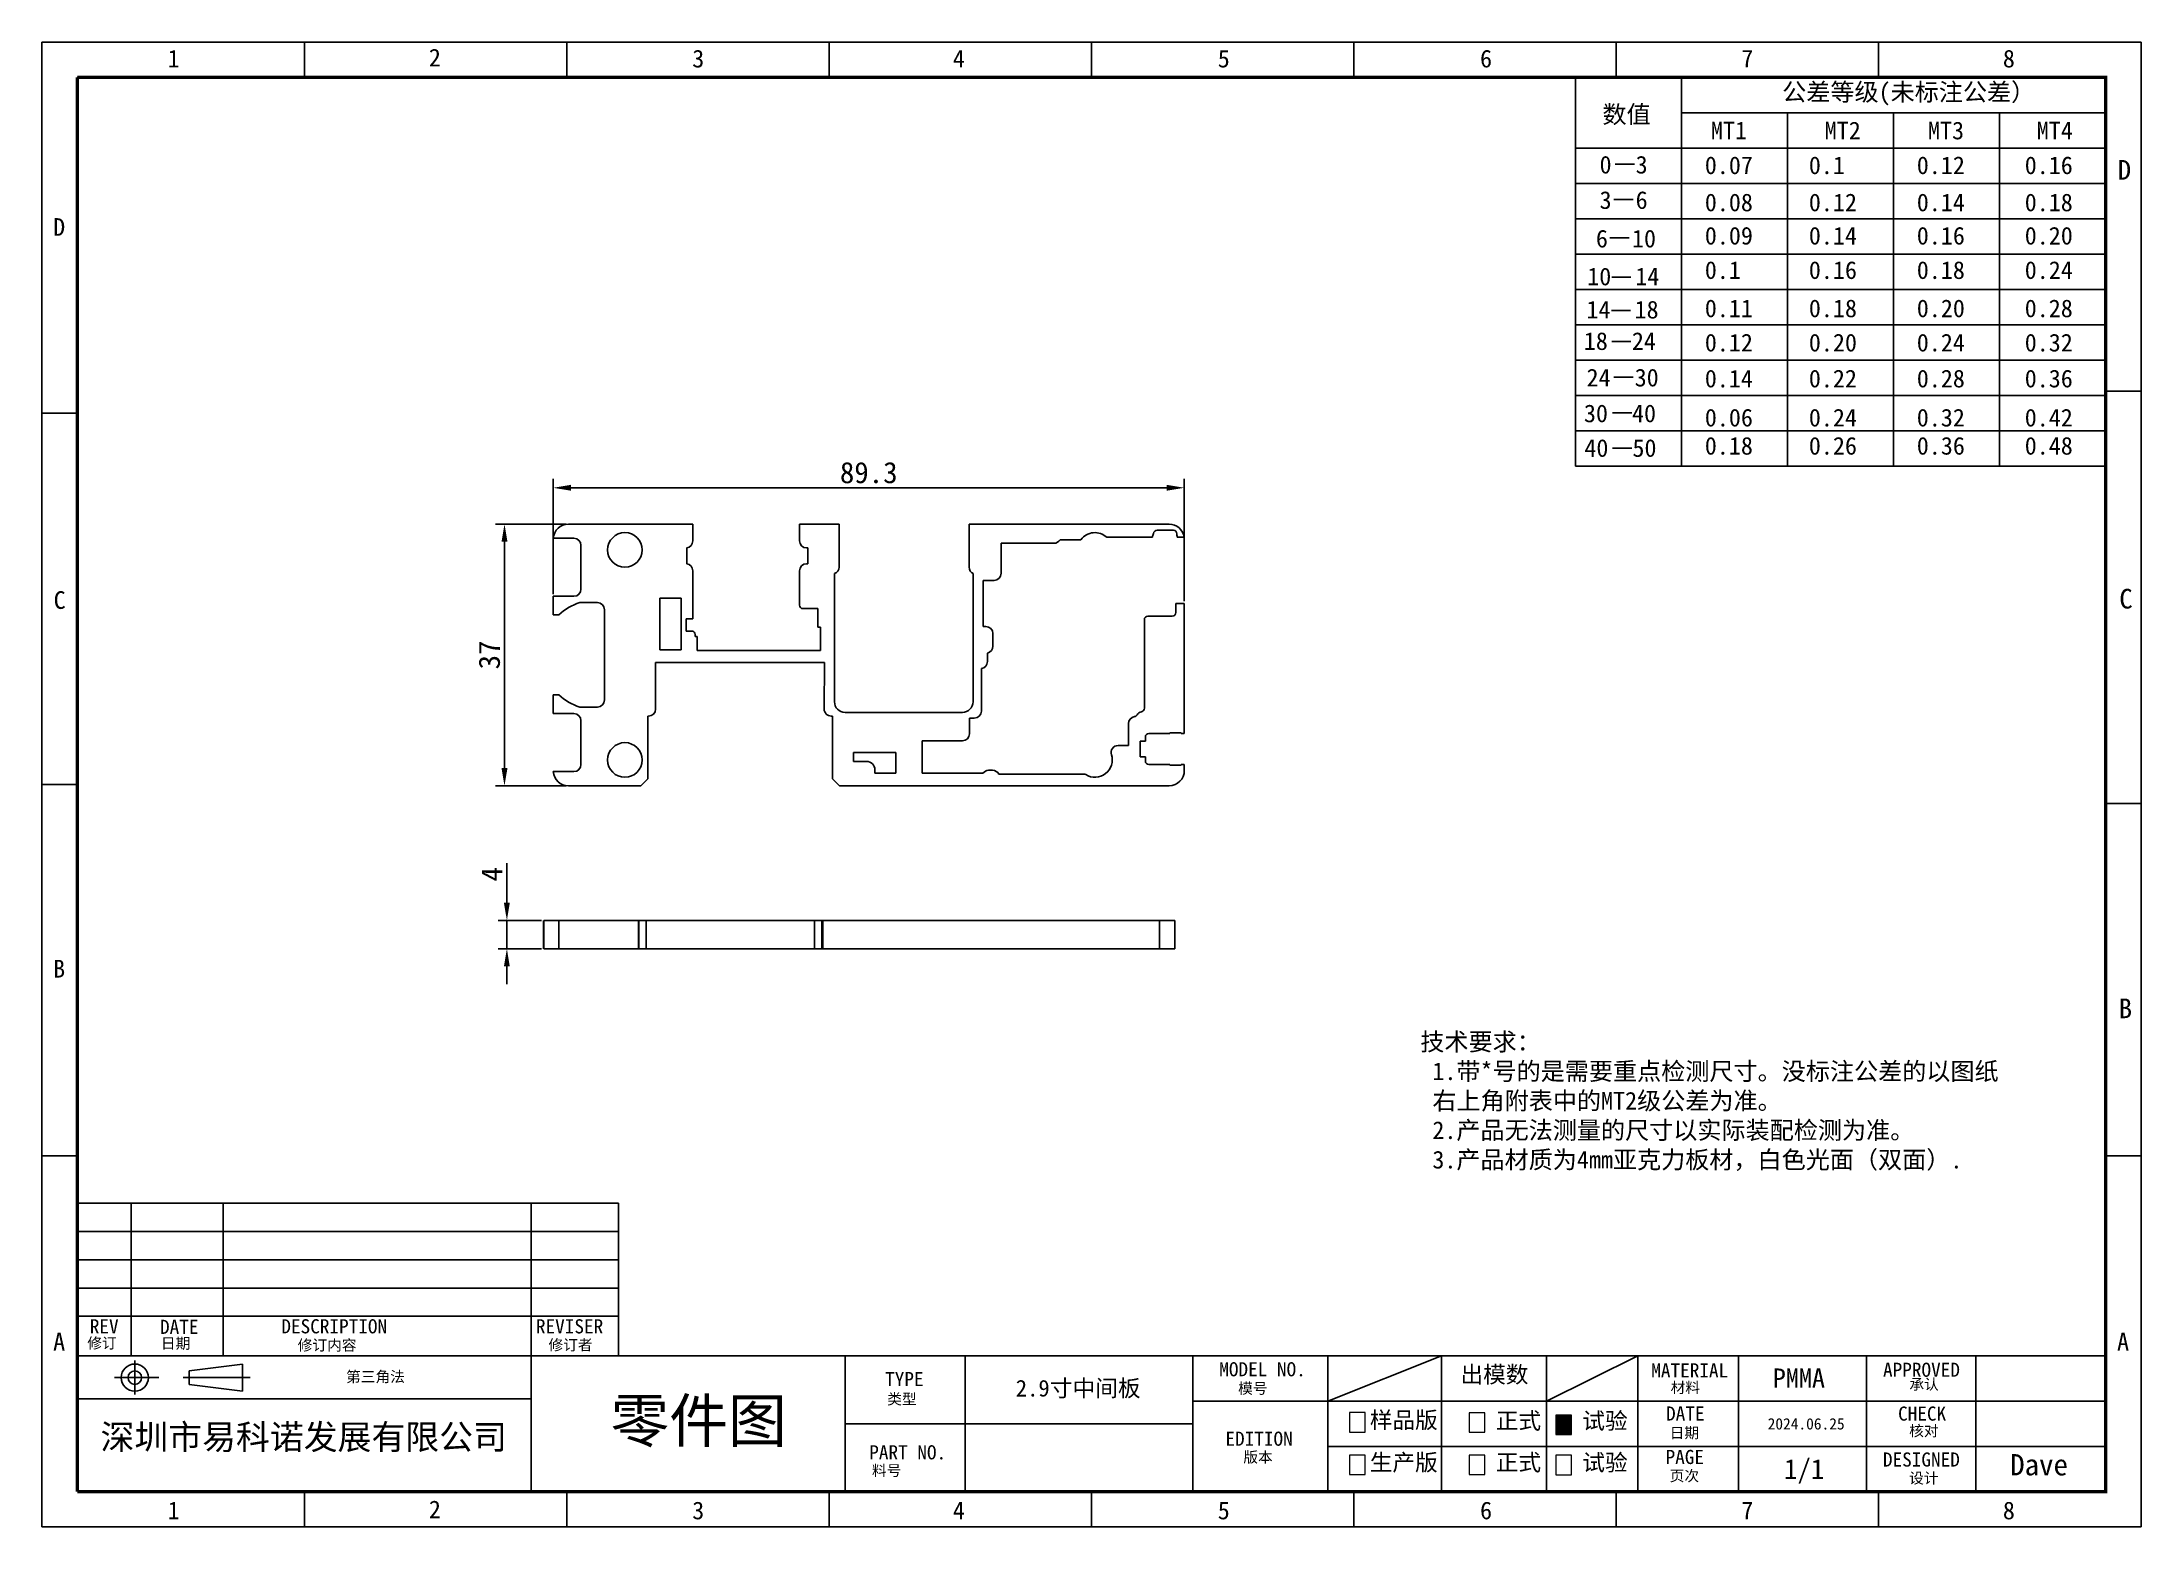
# Model space of a CAD drawing. Header units: millimetres. Extents: x 17383 to 17680, y 29540 to 29750.
import ezdxf
from ezdxf.enums import TextEntityAlignment as Align

# ---------------------------------------------------------------- set-up
doc = ezdxf.new("R2010")
doc.units = ezdxf.units.MM
doc.header["$PDMODE"] = 2
doc.layers.add('dim', color=3, linetype='Continuous')
doc.layers.add('title bar', color=7, linetype='Continuous')
doc.styles.get("Standard").update_dxf_attribs({"font": ''})
doc.styles.add('style3', font='')
doc.styles.add('宝明', font='')
doc.styles.get('Standard').set_extended_font_data('SimSun')
doc.styles.get('style3').set_extended_font_data('SimSun')
doc.styles.get('宝明').set_extended_font_data('SimHei')
doc.dimstyles.new('ISO-25', dxfattribs={"dimtxt": 3, "dimasz": 2.5, "dimexe": 1.25, "dimexo": 0.3, "dimtad": 1, "dimdsep": 46, "dimtxsty": 'Standard', "dimcen": 2.5, "dimclrd": 5, "dimclre": 5, "dimadec": 0, "dimazin": 0, "dimtfac": 1, "dimtmove": 0, "dimatfit": 3, "dimfxl": 1, "dimarcsym": 0})

# ---------------------------------------------------------------- blocks, each defined once
blk = doc.blocks.new('*D6')
at = {"color": 5, "lineweight": -2}
for p, q in [((17449.22, 29627.88), (17449.22, 29633.47)), ((17454.12, 29625.38), (17447.97, 29625.38)), ((17449.22, 29621.38), (17449.22, 29625.38)), ((17454.12, 29621.38), (17447.97, 29621.38)), ((17449.22, 29618.88), (17449.22, 29616.38))]:
    blk.add_line(p, q, dxfattribs=at)
at = {"color": 5}
for points in [[(17448.8, 29627.88), (17449.63, 29627.88), (17449.22, 29625.38)], [(17448.8, 29618.88), (17449.63, 29618.88), (17449.22, 29621.38)]]:
    blk.add_solid(points, dxfattribs=at)
at = {"layer": 'Defpoints', "color": 0}
for p in [(17449.22, 29625.38), (17454.42, 29625.38), (17454.42, 29621.38)]:
    blk.add_point(p, dxfattribs=at)
at = {"color": 0, "insert": (17447.09, 29631.92), "char_height": 3, "attachment_point": 5, "rotation": 90}
blk.add_mtext('4', dxfattribs=at)
blk = doc.blocks.new('*D12')
at = {"color": 5, "lineweight": -2}
for p, q in [((17455.77, 29671.53), (17455.77, 29687.82)), ((17458.27, 29686.57), (17542.57, 29686.57)), ((17545.07, 29670.53), (17545.07, 29687.82))]:
    blk.add_line(p, q, dxfattribs=at)
at = {"color": 5}
for points in [[(17458.27, 29686.99), (17458.27, 29686.16), (17455.77, 29686.57)], [(17542.57, 29686.99), (17542.57, 29686.16), (17545.07, 29686.57)]]:
    blk.add_solid(points, dxfattribs=at)
at = {"layer": 'Defpoints', "color": 0}
for p in [(17545.07, 29686.57), (17455.77, 29671.23), (17545.07, 29670.23)]:
    blk.add_point(p, dxfattribs=at)
at = {"color": 0, "insert": (17500.42, 29688.7), "char_height": 3, "attachment_point": 5}
blk.add_mtext('89.3', dxfattribs=at)
blk = doc.blocks.new('*D13')
at = {"color": 5, "lineweight": -2}
for p, q in [((17457.62, 29681.43), (17447.63, 29681.43)), ((17448.88, 29678.93), (17448.88, 29646.93)), ((17457.62, 29644.43), (17447.63, 29644.43))]:
    blk.add_line(p, q, dxfattribs=at)
at = {"color": 5}
for points in [[(17448.46, 29678.93), (17449.3, 29678.93), (17448.88, 29681.43)], [(17448.46, 29646.93), (17449.3, 29646.93), (17448.88, 29644.43)]]:
    blk.add_solid(points, dxfattribs=at)
at = {"layer": 'Defpoints', "color": 0}
for p in [(17457.92, 29681.43), (17448.88, 29644.43), (17457.92, 29644.43)]:
    blk.add_point(p, dxfattribs=at)
at = {"color": 0, "insert": (17446.75, 29662.93), "char_height": 3, "attachment_point": 5, "rotation": 90}
blk.add_mtext('37', dxfattribs=at)

msp = doc.modelspace()

# ---------------------------------------------------------------- hatches: boundary and pattern name
msp.add_hatch(color=256).paths.add_polyline_path([(17597.636, 29552.678), (17599.874, 29552.678), (17599.874, 29555.45), (17597.636, 29555.45)])

# ---------------------------------------------------------------- linework, layer by layer
for p, q in [((17600.436, 29689.612), (17600.436, 29744.612)), ((17615.436, 29689.612), (17615.436, 29744.612)), ((17675.436, 29739.612), (17615.436, 29739.612)), ((17630.436, 29689.612), (17630.436, 29739.612)), ((17645.436, 29689.612), (17645.436, 29739.612)), ((17660.436, 29689.612), (17660.436, 29739.612)), ((17675.436, 29734.612), (17600.436, 29734.612)), ((17675.436, 29729.612), (17600.436, 29729.612)), ((17606.038, 29732.33), (17608.766, 29732.33)), ((17605.841, 29727.326), (17608.569, 29727.326)), ((17675.436, 29724.612), (17600.436, 29724.612)), ((17605.299, 29721.934), (17608.026, 29721.934)), ((17675.436, 29719.612), (17600.436, 29719.612)), ((17605.544, 29716.357), (17608.272, 29716.357)), ((17675.436, 29714.612), (17600.436, 29714.612)), ((17675.436, 29709.612), (17600.436, 29709.612)), ((17605.497, 29711.621), (17608.225, 29711.621)), ((17605.544, 29707.279), (17608.272, 29707.279)), ((17675.436, 29704.612), (17600.436, 29704.612)), ((17605.856, 29702.192), (17608.583, 29702.192)), ((17675.436, 29699.612), (17600.436, 29699.612)), ((17605.659, 29697.17), (17608.387, 29697.17)), ((17675.436, 29694.612), (17600.436, 29694.612)), ((17605.641, 29692.163), (17608.368, 29692.163)), ((17675.436, 29689.612), (17600.436, 29689.612))]:
    msp.add_line(p, q)
at = {"color": 7, "linetype": 'Continuous'}
for p, q in [((17455.775, 29679.431), (17458.703, 29679.431)), ((17457.92, 29681.431), (17475.52, 29681.431)), ((17475.52, 29681.431), (17475.52, 29679.058)), ((17490.62, 29681.431), (17490.62, 29679.068)), ((17490.62, 29681.431), (17496.22, 29681.431)), ((17496.22, 29681.431), (17496.22, 29675.367)), ((17514.62, 29681.431), (17514.62, 29675.325)), ((17514.62, 29681.431), (17542.92, 29681.431)), ((17527.488, 29679.229), (17530.443, 29679.229)), ((17534.092, 29679.571), (17540.57, 29679.571)), ((17541.219, 29680.571), (17543.52, 29680.571)), ((17544.02, 29680.071), (17544.02, 29679.883)), ((17545.05, 29679.571), (17544.07, 29679.571)), ((17459.703, 29678.431), (17459.703, 29672.231)), ((17474.66, 29675.836), (17474.66, 29678.068)), ((17491.62, 29678.068), (17491.784, 29678.068)), ((17491.784, 29678.068), (17491.784, 29675.836)), ((17519.152, 29678.729), (17526.622, 29678.729)), ((17519.152, 29674.484), (17519.152, 29678.729)), ((17475.52, 29668.041), (17475.52, 29674.846)), ((17490.62, 29674.836), (17490.62, 29669.981)), ((17491.784, 29675.836), (17491.62, 29675.836)), ((17495.572, 29656.309), (17495.572, 29674.431)), ((17515.172, 29674.431), (17515.172, 29656.309)), ((17516.597, 29673.484), (17518.152, 29673.484)), ((17516.597, 29666.949), (17516.597, 29673.484)), ((17455.77, 29668.591), (17455.77, 29671.231)), ((17455.77, 29671.231), (17458.703, 29671.231)), ((17459.532, 29670.333), (17462.032, 29670.333)), ((17470.861, 29663.673), (17470.861, 29670.956)), ((17470.861, 29670.956), (17473.855, 29670.956)), ((17473.855, 29670.956), (17473.855, 29663.673)), ((17545.07, 29670.231), (17543.87, 29670.231)), ((17543.87, 29670.231), (17543.87, 29668.931)), ((17545.07, 29670.231), (17545.07, 29651.827)), ((17455.77, 29668.591), (17456.57, 29668.591)), ((17463.032, 29669.333), (17463.032, 29656.564)), ((17474.568, 29666.317), (17474.568, 29668.041)), ((17474.568, 29668.041), (17475.52, 29668.041)), ((17491.12, 29669.481), (17493.217, 29669.481)), ((17493.217, 29669.481), (17493.217, 29666.881)), ((17539.42, 29667.931), (17539.42, 29655.396)), ((17543.37, 29668.431), (17539.92, 29668.431)), ((17475.368, 29666.317), (17474.568, 29666.317)), ((17475.868, 29665.564), (17475.868, 29665.817)), ((17476.165, 29665.564), (17475.868, 29665.564)), ((17476.165, 29663.564), (17476.165, 29665.564)), ((17493.217, 29666.881), (17493.6, 29666.881)), ((17493.6, 29666.881), (17493.6, 29663.564)), ((17516.997, 29666.949), (17516.597, 29666.949)), ((17517.997, 29664.166), (17517.997, 29665.949)), ((17470.262, 29655.281), (17470.262, 29661.859)), ((17470.262, 29661.859), (17494.154, 29661.859)), ((17473.855, 29663.673), (17470.861, 29663.673)), ((17493.6, 29663.564), (17476.165, 29663.564)), ((17494.154, 29661.859), (17494.112, 29655.288)), ((17517.212, 29662.004), (17517.212, 29663.189)), ((17516.352, 29654.986), (17516.352, 29661.014)), ((17455.77, 29654.631), (17455.77, 29657.306)), ((17455.77, 29657.306), (17456.57, 29657.306)), ((17462.032, 29655.564), (17459.532, 29655.564)), ((17455.77, 29654.631), (17458.703, 29654.631)), ((17459.703, 29653.631), (17459.703, 29647.431)), ((17469.17, 29645.431), (17469.17, 29654.281)), ((17469.17, 29654.281), (17469.262, 29654.281)), ((17495.112, 29654.281), (17495.27, 29654.281)), ((17495.27, 29645.431), (17495.27, 29654.281)), ((17513.672, 29654.809), (17497.072, 29654.809)), ((17514.677, 29653.986), (17515.352, 29653.986)), ((17514.677, 29651.781), (17514.677, 29653.986)), ((17537.172, 29653.219), (17537.172, 29650.129)), ((17507.97, 29650.781), (17513.677, 29650.781)), ((17507.97, 29646.204), (17507.97, 29650.781)), ((17537.172, 29650.129), (17535.707, 29650.129)), ((17538.812, 29650.731), (17539.562, 29650.731)), ((17538.812, 29648.531), (17538.812, 29650.731)), ((17539.562, 29650.731), (17539.562, 29651.327)), ((17540.062, 29651.827), (17543.012, 29651.827)), ((17543.012, 29651.929), (17544.612, 29651.929)), ((17543.012, 29651.827), (17543.012, 29651.929)), ((17544.612, 29651.929), (17544.612, 29651.827)), ((17545.07, 29651.827), (17544.612, 29651.827)), ((17455.775, 29646.431), (17458.703, 29646.431)), ((17498.285, 29649.144), (17504.229, 29649.144)), ((17498.285, 29647.874), (17498.285, 29649.144)), ((17500.088, 29647.874), (17498.285, 29647.874)), ((17501.288, 29646.204), (17501.288, 29646.674)), ((17504.229, 29649.144), (17504.229, 29646.204)), ((17517.935, 29646.619), (17517.381, 29646.619)), ((17539.562, 29648.531), (17538.812, 29648.531)), ((17539.562, 29647.931), (17539.562, 29648.531)), ((17543.012, 29647.431), (17540.062, 29647.431)), ((17543.012, 29647.329), (17543.012, 29647.431)), ((17544.612, 29647.329), (17543.012, 29647.329)), ((17545.07, 29647.431), (17544.612, 29647.431)), ((17544.612, 29647.431), (17544.612, 29647.329)), ((17545.07, 29647.431), (17545.07, 29646.581)), ((17468.17, 29644.431), (17457.92, 29644.431)), ((17468.17, 29644.431), (17469.17, 29645.431)), ((17495.27, 29645.431), (17496.27, 29644.431)), ((17542.92, 29644.431), (17496.27, 29644.431)), ((17504.229, 29646.204), (17501.288, 29646.204)), ((17516.57, 29646.204), (17507.97, 29646.204)), ((17530.854, 29646.081), (17518.822, 29646.081)), ((17454.418, 29625.378), (17454.418, 29621.378)), ((17454.423, 29625.378), (17454.423, 29621.378)), ((17454.423, 29625.378), (17543.718, 29625.378)), ((17467.818, 29625.378), (17467.818, 29621.378)), ((17468.91, 29625.378), (17468.91, 29621.378)), ((17492.76, 29625.378), (17492.76, 29621.378)), ((17493.918, 29625.378), (17493.918, 29621.378)), ((17543.718, 29625.378), (17543.718, 29621.378)), ((17454.423, 29621.378), (17543.718, 29621.378))]:
    msp.add_line(p, q, dxfattribs=at)
at = {"color": 9, "linetype": 'Continuous'}
for p, q in [((17456.568, 29625.378), (17456.568, 29621.378)), ((17467.91, 29625.378), (17467.91, 29621.378)), ((17493.76, 29625.378), (17493.76, 29621.378)), ((17541.568, 29625.378), (17541.568, 29621.378))]:
    msp.add_line(p, q, dxfattribs=at)
at = {"color": 1}
for p, q in [((17565.4, 29557.413), (17581.474, 29563.813)), ((17596.338, 29557.413), (17609.246, 29563.813))]:
    msp.add_line(p, q, dxfattribs=at)
at = {"color": 7}
for p, q in [((17581.474, 29557.413), (17581.474, 29563.813)), ((17581.474, 29557.413), (17581.474, 29544.613)), ((17596.338, 29557.413), (17596.338, 29544.613)), ((17609.246, 29551.013), (17565.4, 29551.013))]:
    msp.add_line(p, q, dxfattribs=at)
at = {"color": 7, "linetype": 'Continuous'}
for centre in [(17465.92, 29677.781), (17465.92, 29648.081)]:
    msp.add_circle(centre, 2.45, dxfattribs=at)
for centre, radius, start, end in [((17457.92, 29679.281), 2.15, 90, 175.99937), ((17458.703, 29678.431), 1, 0, 90), ((17474.52, 29679.058), 1, 278.04614, 0), ((17491.62, 29679.068), 1, 180, 270), ((17526.622, 29679.729), 1, 270, 330), ((17532.42, 29677.781), 2.45, 46.93775, 143.77055), ((17541.57, 29679.571), 1, 148.21167, 180), ((17541.219, 29680.071), 0.5, 90, 176.92946), ((17542.92, 29679.281), 2.15, 7.7519, 90), ((17543.52, 29680.071), 0.5, 0, 90), ((17543.07, 29679.571), 1, 0, 18.19487), ((17474.52, 29674.846), 1, 0, 81.95386), ((17491.62, 29674.836), 1, 90, 180), ((17495.22, 29675.367), 1, 290.60969, 0), ((17515.62, 29675.325), 1, 180, 243.38456), ((17518.152, 29674.484), 1, 270, 0), ((17461.883, 29662.949), 7.75, 107.65903, 133.2785), ((17458.703, 29672.231), 1, 270, 0), ((17462.032, 29669.333), 1, 0, 90), ((17491.12, 29669.981), 0.5, 180, 270), ((17539.92, 29667.931), 0.5, 90, 180), ((17543.37, 29668.931), 0.5, 270, 0), ((17475.368, 29665.817), 0.5, 0, 90), ((17516.997, 29665.949), 1, 0, 90), ((17516.212, 29662.004), 1, 278.04785, 0), ((17516.997, 29664.166), 1, 282.41553, 0), ((17461.883, 29662.949), 7.75, 226.7215, 252.34097), ((17462.032, 29656.564), 1, 270, 0), ((17497.072, 29656.309), 1.5, 180, 270), ((17513.672, 29656.309), 1.5, 270, 0), ((17538.92, 29655.396), 0.5, 282.30332, 0), ((17458.703, 29653.631), 1, 0, 90), ((17469.262, 29655.281), 1, 270, 0), ((17495.112, 29655.281), 1, 179.63021, 270), ((17515.352, 29654.986), 1, 270, 0), ((17538.172, 29653.219), 1, 98.37397, 180), ((17537.953, 29654.703), 0.5, 278.37397, 329.02447), ((17539.239, 29653.931), 1, 102.30332, 149.02447), ((17513.677, 29651.781), 1, 270, 0), ((17535.707, 29649.129), 1, 90, 197.68407), ((17540.062, 29651.327), 0.5, 90, 180), ((17457.92, 29646.581), 2.15, 184.00063, 270), ((17458.703, 29647.431), 1, 270, 0), ((17500.088, 29646.674), 1.2, 0, 90), ((17517.381, 29645.619), 1, 90, 144.19701), ((17517.935, 29645.619), 1, 27.51624, 90), ((17532.42, 29648.081), 2.45, 237.93621, 17.68407), ((17540.062, 29647.931), 0.5, 180, 270), ((17542.92, 29646.581), 2.15, 270, 0), ((17530.854, 29645.581), 0.5, 57.93621, 90)]:
    msp.add_arc(centre, radius, start, end, dxfattribs=at)
at = {"layer": 'dim', "color": 0, "lineweight": 18}
for points in [[(17568.428, 29553.01), (17570.673, 29553.01), (17570.673, 29555.782), (17568.428, 29555.782)], [(17585.373, 29553.008), (17587.61, 29553.008), (17587.61, 29555.78), (17585.373, 29555.78)], [(17597.636, 29552.678), (17599.874, 29552.678), (17599.874, 29555.45), (17597.636, 29555.45)], [(17568.428, 29547.017), (17570.673, 29547.017), (17570.673, 29549.788), (17568.428, 29549.788)], [(17585.373, 29547.017), (17587.61, 29547.017), (17587.61, 29549.788), (17585.373, 29549.788)], [(17597.636, 29547.004), (17599.874, 29547.004), (17599.874, 29549.775), (17597.636, 29549.775)]]:
    msp.add_lwpolyline(points, close=True, dxfattribs=at)
at = {"layer": 'title bar', "color": 0}
for p, q in [((17383.438, 29539.613), (17383.438, 29749.612)), ((17383.438, 29749.612), (17680.436, 29749.612)), ((17420.563, 29749.612), (17420.563, 29744.612)), ((17457.688, 29749.612), (17457.688, 29744.612)), ((17494.812, 29749.612), (17494.812, 29744.612)), ((17531.937, 29749.612), (17531.937, 29744.612)), ((17569.062, 29749.612), (17569.062, 29744.612)), ((17606.187, 29749.612), (17606.187, 29744.612)), ((17643.312, 29749.612), (17643.312, 29744.612)), ((17680.436, 29749.612), (17680.436, 29539.613)), ((17388.438, 29744.612), (17675.436, 29744.612)), ((17675.436, 29744.612), (17675.436, 29544.613)), ((17675.497, 29700.236), (17680.436, 29700.236)), ((17383.438, 29697.112), (17388.438, 29697.112)), ((17383.438, 29644.612), (17388.438, 29644.612)), ((17675.497, 29641.903), (17680.436, 29641.903)), ((17383.438, 29592.113), (17388.438, 29592.113)), ((17675.436, 29592.113), (17680.436, 29592.113)), ((17388.438, 29585.409), (17464.988, 29585.409)), ((17396.054, 29585.409), (17396.054, 29563.813)), ((17409.054, 29585.409), (17409.054, 29563.813)), ((17452.659, 29585.409), (17452.659, 29563.813)), ((17464.988, 29585.409), (17464.988, 29563.813)), ((17388.438, 29581.409), (17464.988, 29581.409)), ((17388.438, 29581.409), (17464.988, 29581.409)), ((17388.438, 29577.409), (17464.988, 29577.409)), ((17388.438, 29573.409), (17464.988, 29573.409)), ((17388.438, 29569.409), (17464.988, 29569.409)), ((17388.438, 29563.813), (17675.436, 29563.813)), ((17452.659, 29563.813), (17452.659, 29544.613)), ((17497.08, 29563.813), (17497.08, 29544.613)), ((17514.08, 29563.813), (17514.08, 29544.613)), ((17546.28, 29563.813), (17546.28, 29544.613)), ((17565.4, 29563.813), (17565.4, 29544.613)), ((17596.338, 29557.413), (17596.338, 29563.813)), ((17609.246, 29563.813), (17609.246, 29544.613)), ((17623.499, 29563.813), (17623.499, 29544.613)), ((17641.601, 29563.813), (17641.601, 29544.613)), ((17657.048, 29563.813), (17657.048, 29544.613)), ((17393.696, 29560.738), (17399.961, 29560.738)), ((17396.571, 29563.143), (17396.571, 29558.333)), ((17403.419, 29560.738), (17412.891, 29560.738)), ((17404.264, 29561.698), (17411.792, 29562.658)), ((17404.264, 29561.698), (17404.264, 29559.778)), ((17411.792, 29562.658), (17411.792, 29558.818)), ((17452.659, 29557.749), (17388.438, 29557.749)), ((17404.264, 29559.778), (17411.792, 29558.818)), ((17675.436, 29557.413), (17546.28, 29557.413)), ((17546.28, 29554.213), (17497.08, 29554.213)), ((17675.436, 29551.013), (17609.246, 29551.013)), ((17420.563, 29544.613), (17420.563, 29539.613)), ((17457.688, 29544.613), (17457.688, 29539.613)), ((17494.812, 29544.613), (17494.812, 29539.613)), ((17531.937, 29544.613), (17531.937, 29539.613)), ((17675.436, 29544.613), (17568.258, 29544.613)), ((17569.062, 29544.613), (17569.062, 29539.613)), ((17606.187, 29544.613), (17606.187, 29539.613)), ((17643.312, 29544.613), (17643.312, 29539.613)), ((17680.436, 29539.613), (17383.438, 29539.613))]:
    msp.add_line(p, q, dxfattribs=at)
at = {"layer": 'title bar', "color": 0, "const_width": 0.5}
for points in [[(17388.438, 29744.612), (17388.438, 29544.613)], [(17388.438, 29544.613), (17675.436, 29544.613), (17675.436, 29744.612), (17388.438, 29744.612)]]:
    msp.add_lwpolyline(points, dxfattribs=at)
at = {"layer": 'title bar', "color": 0}
for radius in [1.92, 0.96]:
    msp.add_circle((17396.571, 29560.738), radius, dxfattribs=at)

# ---------------------------------------------------------------- texts
at = {"char_height": 2.5, "attachment_point": 1}
for s, insert, width in [('公差等级(未标注公差）', (17629.667, 29743.796), 37.59192), ('数值', (17604.237, 29740.634), 14.3973), ('MT1', (17619.58, 29738.349), 15), ('MT2', (17635.682, 29738.349), 15), ('MT3', (17650.296, 29738.349), 15), ('MT4', (17665.686, 29738.349), 15), ('0  3', (17603.826, 29733.516), 9.59553), ('3  6', (17603.826, 29728.512), 9.59553), ('6  10', (17603.307, 29723.061), 14.8531), ('10  14', (17602.078, 29717.703), 17.36704), ('14  18', (17601.976, 29713.02), 15.61442), ('18  24', (17601.596, 29708.566), 15.61442), ('24  30', (17601.989, 29703.405), 15.61442), ('30  40', (17601.611, 29698.345), 15.61442), ('40  50', (17601.673, 29693.448), 15.61442), ('技术要求：\\P 1.带*号的是需要重点检测尺寸。没标注公差的以图纸     右上角附表中的MT2级公差为准。\\P 2.产品无法测量的尺寸以实际装配检测为准。\\P 3.产品材质为4mm亚克力板材，白色光面（双面）.', (17578.465, 29609.481), 86.83527)]:
    msp.add_mtext(s, dxfattribs=dict(at, insert=insert, width=width))
for s, insert in [('0.07', (17618.72, 29733.431)), ('0.1', (17633.441, 29733.431)), ('0.12', (17648.711, 29733.431)), ('0.16', (17663.982, 29733.431)), ('0.08', (17618.72, 29728.176)), ('0.12', (17633.441, 29728.176)), ('0.14', (17648.711, 29728.176)), ('0.18', (17663.982, 29728.176)), ('0.09', (17618.72, 29723.47)), ('0.14', (17633.441, 29723.47)), ('0.16', (17648.711, 29723.47)), ('0.20', (17663.982, 29723.47)), ('0.1', (17618.72, 29718.608)), ('0.16', (17633.441, 29718.608)), ('0.18', (17648.711, 29718.608)), ('0.24', (17663.982, 29718.608)), ('0.11', (17618.72, 29713.197)), ('0.18', (17633.441, 29713.197)), ('0.20', (17648.711, 29713.197)), ('0.28', (17663.982, 29713.197)), ('0.12', (17618.72, 29708.35)), ('0.20', (17633.441, 29708.35)), ('0.24', (17648.711, 29708.35)), ('0.32', (17663.982, 29708.35)), ('0.14', (17618.72, 29703.27)), ('0.22', (17633.441, 29703.27)), ('0.28', (17648.711, 29703.27)), ('0.36', (17663.982, 29703.27)), ('0.06', (17618.72, 29697.741)), ('0.24', (17633.441, 29697.741)), ('0.32', (17648.711, 29697.741)), ('0.42', (17663.982, 29697.741)), ('0.18', (17618.72, 29693.761)), ('0.26', (17633.441, 29693.761)), ('0.36', (17648.711, 29693.761)), ('0.48', (17663.982, 29693.761))]:
    msp.add_mtext(s, dxfattribs=dict(at, insert=insert))
at = {"insert": (17511.792, 29560.419), "char_height": 2.3567, "attachment_point": 1, "style": 'style3'}
msp.add_mtext_dynamic_manual_height_columns('^I2.9寸中间板', width=64.2755, gutter_width=3.088, heights=[0], dxfattribs=at)
at = {"color": 1, "attachment_point": 1, "style": 'style3'}
for s, width, insert, char_height in [('PMMA', 20.73693, (17628.336, 29562.033), 2.7138), ('2024.06.25', 19.05171, (17627.606, 29555.003), 1.6015)]:
    msp.add_mtext_dynamic_manual_height_columns(s, width=width, gutter_width=3.088, heights=[0], dxfattribs=dict(at, insert=insert, char_height=char_height))
at = {"color": 1, "insert": (17661.93, 29549.919), "char_height": 2.9999, "attachment_point": 1, "style": 'style3'}
msp.add_mtext('Dave', dxfattribs=at)
at = {"layer": 'title bar', "color": 0, "style": '宝明'}
for s, height, p in [('1', 2.5, (17401.215, 29746.013)), ('2', 2.5, (17438.18, 29746.161)), ('3', 2.5, (17475.442, 29746.013)), ('4', 2.5, (17512.317, 29746.013)), ('5', 2.5, (17549.801, 29746.013)), ('6', 2.5, (17586.915, 29746.013)), ('7', 2.5, (17623.88, 29746.013)), ('8', 2.5, (17660.889, 29746.013)), ('D', 2.778, (17677.148, 29730.141)), ('D', 2.5, (17385.015, 29722.202)), ('C', 2.5, (17385.086, 29669.447)), ('C', 2.778, (17677.362, 29669.497)), ('B', 2.5, (17385.015, 29617.306)), ('B', 2.778, (17677.284, 29611.562)), ('A', 2.5, (17385.015, 29564.571)), ('REV', 2, (17390.2, 29566.99)), ('DATE', 2, (17400.139, 29566.918)), ('DESCRIPTION', 1.99999, (17417.308, 29566.995)), ('REVISER', 2, (17453.326, 29566.989)), ('A', 2.5, (17677.045, 29564.571)), ('1', 2.5, (17401.215, 29540.703)), ('2', 2.5, (17438.18, 29540.852)), ('3', 2.5, (17475.442, 29540.703)), ('4', 2.5, (17512.317, 29540.703)), ('5', 2.5, (17549.801, 29540.703)), ('6', 2.5, (17586.915, 29540.703)), ('7', 2.5, (17623.88, 29540.703)), ('8', 2.5, (17660.889, 29540.703))]:
    msp.add_text(s, height=height, dxfattribs=at).set_placement(p)
at = {"layer": 'title bar', "color": 0, "linetype": 'Continuous', "style": '宝明'}
for s, p in [('修订', (17389.849, 29564.856)), ('日期', (17400.265, 29564.82)), ('修订内容', (17419.623, 29564.568)), ('修订者', (17455.101, 29564.603)), ('第三角法', (17426.462, 29560.107)), ('材料', (17613.88, 29558.573)), ('承认', (17647.663, 29559.034)), ('类型', (17503.034, 29556.945)), ('模号', (17552.681, 29558.46)), ('日期', (17613.745, 29552.171)), ('核对', (17647.625, 29552.451)), ('料号', (17500.874, 29546.835)), ('版本', (17553.421, 29548.732)), ('页次', (17613.752, 29546.087)), ('设计', (17647.625, 29545.767))]:
    msp.add_text(s, height=1.5247, dxfattribs=at).set_placement(p)
at = {"layer": 'title bar', "color": 0, "style": '宝明'}
for s, p in [('TYPE', (17505.455, 29560.536)), ('MODEL NO.', (17556.137, 29561.921)), ('PART NO.', (17505.932, 29550.175))]:
    msp.add_text(s, height=2, dxfattribs=at).set_placement(p, align=Align.MIDDLE)
for s, height, p in [('MATERIAL', 2, (17616.582, 29560.759)), ('APPROVED', 2, (17649.373, 29560.848)), ('DATE', 2, (17615.957, 29554.66)), ('CHECK', 2, (17649.463, 29554.652)), ('EDITION', 2, (17555.648, 29551.099)), ('PAGE', 2, (17615.884, 29548.517)), ('1/1', 2.8, (17632.773, 29546.409)), ('DESIGNED', 2, (17649.362, 29548.155))]:
    msp.add_text(s, height=height, dxfattribs=at).set_placement(p, align=Align.CENTER)
at = {"layer": 'title bar', "color": 7, "lineweight": 18, "insert": (17584.151, 29562.356), "char_height": 2.34718, "width": 12.72909, "attachment_point": 1, "style": '宝明'}
msp.add_mtext('{\\fSimSun|b0|i0|c134|p54;出模数}', dxfattribs=at)
at = {"layer": 'title bar', "color": 0, "attachment_point": 1, "style": '宝明'}
for s, insert, char_height, width in [('{\\fSimSun|b0|i0|c134|p54;零件图}', (17463.866, 29557.705), 6.09881, 100.69589), ('{\\fSimSun|b0|i0|c134|p54;深圳市易科诺发展有限公司}', (17391.724, 29554.105), 3.51292, 76.92324)]:
    msp.add_mtext(s, dxfattribs=dict(at, insert=insert, char_height=char_height, width=width))
at = {"layer": 'title bar', "color": 0, "lineweight": 18, "char_height": 2.34718, "width": 12.72909, "attachment_point": 1, "style": '宝明'}
for s, insert in [('{\\fSimSun|b0|i0|c134|p54;样品版}', (17571.319, 29555.915)), ('{\\fSimSun|b0|i0|c134|p54;正式}', (17589.146, 29555.815)), ('{\\fSimSun|b0|i0|c134|p54;试验}', (17601.391, 29555.802)), ('{\\fSimSun|b0|i0|c134|p54;生产版}', (17571.319, 29549.922)), ('{\\fSimSun|b0|i0|c134|p54;正式}', (17589.146, 29549.922)), ('{\\fSimSun|b0|i0|c134|p54;试验}', (17601.391, 29549.909))]:
    msp.add_mtext(s, dxfattribs=dict(at, insert=insert))

# ---------------------------------------------------------------- dimensions: what is measured, and where the dimension line sits
dim = msp.add_linear_dim(base=(17545.07, 29686.573), p1=(17455.77, 29671.231), p2=(17545.07, 29670.231), dimstyle='ISO-25')
dim.commit()
dim.dimension.update_dxf_attribs({"geometry": '*D12', "text_midpoint": (17500.42, 29688.698)})
dim = msp.add_linear_dim(base=(17448.879, 29644.431), p1=(17457.92, 29681.431), p2=(17457.92, 29644.431), angle=90, dimstyle='ISO-25')
dim.commit()
dim.dimension.update_dxf_attribs({"geometry": '*D13', "text_midpoint": (17446.754, 29662.931)})
dim = msp.add_linear_dim(base=(17449.218, 29625.378), p1=(17454.423, 29621.378), p2=(17454.418, 29625.378), angle=90, dimstyle='ISO-25')
dim.commit()
dim.dimension.update_dxf_attribs({"geometry": '*D6', "text_midpoint": (17449.218, 29631.925), "dimtype": 160})

doc.saveas('drawing.dxf')
